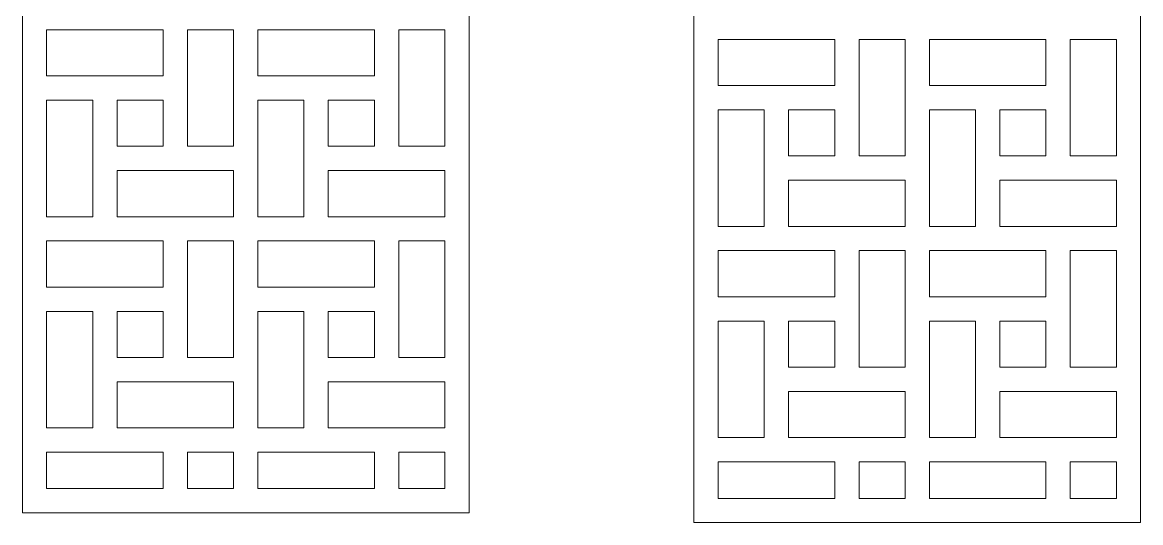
# Model space of a CAD drawing. Header units: centimetres. Extents: x -27.5 to -17.8, y -9.5 to 9.6.
# Drawn here: x -27.5 to -17.83, y -9.5 to -5.18 of the extents above; entities that cross this region are included whole.
import ezdxf

# ---------------------------------------------------------------- set-up
doc = ezdxf.new("R2010")
doc.units = ezdxf.units.CM
doc.header["$MEASUREMENT"] = 0
doc.layers.add('layer 1', color=7, linetype='Continuous')

msp = doc.modelspace()

# ---------------------------------------------------------------- linework, layer by layer
at = {"layer": 'layer 1', "color": 250, "lineweight": 9}
for points, knots in [([(-27.5, 9.5837), (-27.5, 9.5837), (-23.63701, 9.5837), (-23.63701, 9.5837), (-23.63701, 9.5837), (-23.63701, 9.5837), (-23.63701, -9.41629), (-23.63701, -9.41629), (-23.63701, -9.41629), (-23.63701, -9.41629), (-27.5, -9.41629), (-27.5, -9.41629), (-27.5, -9.41629), (-27.5, -9.41629), (-27.5, 9.5837), (-27.5, 9.5837)], [0, 0, 0, 0, 0.2, 0.2, 0.2, 0.2, 0.4, 0.4, 0.4, 0.4, 0.6, 0.6, 0.6, 0.6, 1, 1, 1, 1]), ([(-26.28233, -5.6373), (-26.28233, -5.6373), (-26.28233, -5.6373), (-26.28233, -5.6373), (-26.28233, -5.6373), (-26.28233, -5.6373), (-26.28233, -5.2384), (-26.28233, -5.2384), (-26.28233, -5.2384), (-26.28233, -5.2384), (-27.29007, -5.2384), (-27.29007, -5.2384), (-27.29007, -5.2384), (-27.29007, -5.2384), (-27.29007, -5.6373), (-27.29007, -5.6373), (-27.29007, -5.6373), (-26.95415, -5.6373), (-26.61824, -5.6373), (-26.28233, -5.6373)], [0, 0, 0, 0, 0.1666667, 0.1666667, 0.1666667, 0.1666667, 0.3333333, 0.3333333, 0.3333333, 0.3333333, 0.5, 0.5, 0.5, 0.5, 0.6666667, 0.6666667, 0.6666667, 0.6666667, 1, 1, 1, 1]), ([(-26.07239, -5.2384), (-26.07239, -5.2384), (-26.07239, -5.2384), (-26.07239, -5.2384), (-26.07239, -5.2384), (-26.07239, -5.57431), (-26.07239, -5.91021), (-26.07239, -6.24614), (-26.07239, -6.24614), (-26.07239, -6.24614), (-25.67349, -6.24614), (-25.67349, -6.24614), (-25.67349, -6.24614), (-25.67349, -6.24614), (-25.67349, -5.2384), (-25.67349, -5.2384), (-25.67349, -5.2384), (-25.67349, -5.2384), (-26.07239, -5.2384), (-26.07239, -5.2384)], [0, 0, 0, 0, 0.1666667, 0.1666667, 0.1666667, 0.1666667, 0.3333333, 0.3333333, 0.3333333, 0.3333333, 0.5, 0.5, 0.5, 0.5, 0.6666667, 0.6666667, 0.6666667, 0.6666667, 1, 1, 1, 1]), ([(-24.45581, -5.6373), (-24.45581, -5.6373), (-24.45581, -5.6373), (-24.45581, -5.6373), (-24.45581, -5.6373), (-24.45581, -5.6373), (-24.45581, -5.2384), (-24.45581, -5.2384), (-24.45581, -5.2384), (-24.45581, -5.2384), (-25.46352, -5.2384), (-25.46352, -5.2384), (-25.46352, -5.2384), (-25.46352, -5.2384), (-25.46352, -5.6373), (-25.46352, -5.6373), (-25.46352, -5.6373), (-25.12764, -5.6373), (-24.79173, -5.6373), (-24.45581, -5.6373)], [0, 0, 0, 0, 0.1666667, 0.1666667, 0.1666667, 0.1666667, 0.3333333, 0.3333333, 0.3333333, 0.3333333, 0.5, 0.5, 0.5, 0.5, 0.6666667, 0.6666667, 0.6666667, 0.6666667, 1, 1, 1, 1]), ([(-24.24584, -5.2384), (-24.24584, -5.2384), (-24.24584, -5.2384), (-24.24584, -5.2384), (-24.24584, -5.2384), (-24.24584, -5.57431), (-24.24584, -5.91021), (-24.24584, -6.24614), (-24.24584, -6.24614), (-24.24584, -6.24614), (-23.84697, -6.24614), (-23.84697, -6.24614), (-23.84697, -6.24614), (-23.84697, -6.24614), (-23.84697, -5.2384), (-23.84697, -5.2384), (-23.84697, -5.2384), (-23.84697, -5.2384), (-24.24584, -5.2384), (-24.24584, -5.2384)], [0, 0, 0, 0, 0.1666667, 0.1666667, 0.1666667, 0.1666667, 0.3333333, 0.3333333, 0.3333333, 0.3333333, 0.5, 0.5, 0.5, 0.5, 0.6666667, 0.6666667, 0.6666667, 0.6666667, 1, 1, 1, 1]), ([(-26.89117, -6.85498), (-26.89117, -6.85498), (-26.89117, -6.85498), (-26.89117, -6.85498), (-26.89117, -6.85498), (-26.89117, -6.51906), (-26.89117, -6.18315), (-26.89117, -5.84724), (-26.89117, -5.84724), (-26.89117, -5.84724), (-27.29007, -5.84724), (-27.29007, -5.84724), (-27.29007, -5.84724), (-27.29007, -5.84724), (-27.29007, -6.85498), (-27.29007, -6.85498), (-27.29007, -6.85498), (-27.29007, -6.85498), (-26.89117, -6.85498), (-26.89117, -6.85498)], [0, 0, 0, 0, 0.1666667, 0.1666667, 0.1666667, 0.1666667, 0.3333333, 0.3333333, 0.3333333, 0.3333333, 0.5, 0.5, 0.5, 0.5, 0.6666667, 0.6666667, 0.6666667, 0.6666667, 1, 1, 1, 1]), ([(-26.68123, -5.84724), (-26.68123, -5.84724), (-26.68123, -5.84724), (-26.68123, -5.84724), (-26.68123, -5.84724), (-26.68123, -5.84724), (-26.28233, -5.84724), (-26.28233, -5.84724), (-26.28233, -5.84724), (-26.28233, -5.84724), (-26.28233, -6.24614), (-26.28233, -6.24614), (-26.28233, -6.24614), (-26.28233, -6.24614), (-26.68123, -6.24614), (-26.68123, -6.24614), (-26.68123, -6.24614), (-26.68123, -6.24614), (-26.68123, -5.84724), (-26.68123, -5.84724)], [0, 0, 0, 0, 0.1666667, 0.1666667, 0.1666667, 0.1666667, 0.3333333, 0.3333333, 0.3333333, 0.3333333, 0.5, 0.5, 0.5, 0.5, 0.6666667, 0.6666667, 0.6666667, 0.6666667, 1, 1, 1, 1]), ([(-25.06465, -6.85498), (-25.06465, -6.85498), (-25.06465, -6.85498), (-25.06465, -6.85498), (-25.06465, -6.85498), (-25.06465, -6.51906), (-25.06465, -6.18315), (-25.06465, -5.84724), (-25.06465, -5.84724), (-25.06465, -5.84724), (-25.46352, -5.84724), (-25.46352, -5.84724), (-25.46352, -5.84724), (-25.46352, -5.84724), (-25.46352, -6.85498), (-25.46352, -6.85498), (-25.46352, -6.85498), (-25.46352, -6.85498), (-25.06465, -6.85498), (-25.06465, -6.85498)], [0, 0, 0, 0, 0.1666667, 0.1666667, 0.1666667, 0.1666667, 0.3333333, 0.3333333, 0.3333333, 0.3333333, 0.5, 0.5, 0.5, 0.5, 0.6666667, 0.6666667, 0.6666667, 0.6666667, 1, 1, 1, 1]), ([(-24.85468, -5.84724), (-24.85468, -5.84724), (-24.85468, -5.84724), (-24.85468, -5.84724), (-24.85468, -5.84724), (-24.85468, -5.84724), (-24.45581, -5.84724), (-24.45581, -5.84724), (-24.45581, -5.84724), (-24.45581, -5.84724), (-24.45581, -6.24614), (-24.45581, -6.24614), (-24.45581, -6.24614), (-24.45581, -6.24614), (-24.85468, -6.24614), (-24.85468, -6.24614), (-24.85468, -6.24614), (-24.85468, -6.24614), (-24.85468, -5.84724), (-24.85468, -5.84724)], [0, 0, 0, 0, 0.1666667, 0.1666667, 0.1666667, 0.1666667, 0.3333333, 0.3333333, 0.3333333, 0.3333333, 0.5, 0.5, 0.5, 0.5, 0.6666667, 0.6666667, 0.6666667, 0.6666667, 1, 1, 1, 1]), ([(-25.67349, -6.45607), (-25.67349, -6.45607), (-25.67349, -6.45607), (-25.67349, -6.45607), (-25.67349, -6.45607), (-25.67349, -6.45607), (-26.68123, -6.45607), (-26.68123, -6.45607), (-26.68123, -6.45607), (-26.68123, -6.45607), (-26.68123, -6.85498), (-26.68123, -6.85498), (-26.68123, -6.85498), (-26.68123, -6.85498), (-25.67349, -6.85498), (-25.67349, -6.85498), (-25.67349, -6.85498), (-25.67349, -6.85498), (-25.67349, -6.45607), (-25.67349, -6.45607)], [0, 0, 0, 0, 0.1666667, 0.1666667, 0.1666667, 0.1666667, 0.3333333, 0.3333333, 0.3333333, 0.3333333, 0.5, 0.5, 0.5, 0.5, 0.6666667, 0.6666667, 0.6666667, 0.6666667, 1, 1, 1, 1]), ([(-23.84697, -6.45607), (-23.84697, -6.45607), (-23.84697, -6.45607), (-23.84697, -6.45607), (-23.84697, -6.45607), (-23.84697, -6.45607), (-24.85468, -6.45607), (-24.85468, -6.45607), (-24.85468, -6.45607), (-24.85468, -6.45607), (-24.85468, -6.85498), (-24.85468, -6.85498), (-24.85468, -6.85498), (-24.85468, -6.85498), (-23.84697, -6.85498), (-23.84697, -6.85498), (-23.84697, -6.85498), (-23.84697, -6.85498), (-23.84697, -6.45607), (-23.84697, -6.45607)], [0, 0, 0, 0, 0.1666667, 0.1666667, 0.1666667, 0.1666667, 0.3333333, 0.3333333, 0.3333333, 0.3333333, 0.5, 0.5, 0.5, 0.5, 0.6666667, 0.6666667, 0.6666667, 0.6666667, 1, 1, 1, 1]), ([(-26.28233, -7.46381), (-26.28233, -7.46381), (-26.28233, -7.46381), (-26.28233, -7.46381), (-26.28233, -7.46381), (-26.28233, -7.46381), (-26.28233, -7.06491), (-26.28233, -7.06491), (-26.28233, -7.06491), (-26.28233, -7.06491), (-27.29007, -7.06491), (-27.29007, -7.06491), (-27.29007, -7.06491), (-27.29007, -7.06491), (-27.29007, -7.46381), (-27.29007, -7.46381), (-27.29007, -7.46381), (-26.95415, -7.46381), (-26.61824, -7.46381), (-26.28233, -7.46381)], [0, 0, 0, 0, 0.1666667, 0.1666667, 0.1666667, 0.1666667, 0.3333333, 0.3333333, 0.3333333, 0.3333333, 0.5, 0.5, 0.5, 0.5, 0.6666667, 0.6666667, 0.6666667, 0.6666667, 1, 1, 1, 1]), ([(-26.07239, -7.06491), (-26.07239, -7.06491), (-26.07239, -7.06491), (-26.07239, -7.06491), (-26.07239, -7.06491), (-26.07239, -7.40083), (-26.07239, -7.73672), (-26.07239, -8.07265), (-26.07239, -8.07265), (-26.07239, -8.07265), (-25.67349, -8.07265), (-25.67349, -8.07265), (-25.67349, -8.07265), (-25.67349, -8.07265), (-25.67349, -7.06491), (-25.67349, -7.06491), (-25.67349, -7.06491), (-25.67349, -7.06491), (-26.07239, -7.06491), (-26.07239, -7.06491)], [0, 0, 0, 0, 0.1666667, 0.1666667, 0.1666667, 0.1666667, 0.3333333, 0.3333333, 0.3333333, 0.3333333, 0.5, 0.5, 0.5, 0.5, 0.6666667, 0.6666667, 0.6666667, 0.6666667, 1, 1, 1, 1]), ([(-24.45581, -7.46381), (-24.45581, -7.46381), (-24.45581, -7.46381), (-24.45581, -7.46381), (-24.45581, -7.46381), (-24.45581, -7.46381), (-24.45581, -7.06491), (-24.45581, -7.06491), (-24.45581, -7.06491), (-24.45581, -7.06491), (-25.46352, -7.06491), (-25.46352, -7.06491), (-25.46352, -7.06491), (-25.46352, -7.06491), (-25.46352, -7.46381), (-25.46352, -7.46381), (-25.46352, -7.46381), (-25.12764, -7.46381), (-24.79173, -7.46381), (-24.45581, -7.46381)], [0, 0, 0, 0, 0.1666667, 0.1666667, 0.1666667, 0.1666667, 0.3333333, 0.3333333, 0.3333333, 0.3333333, 0.5, 0.5, 0.5, 0.5, 0.6666667, 0.6666667, 0.6666667, 0.6666667, 1, 1, 1, 1]), ([(-24.24584, -7.06491), (-24.24584, -7.06491), (-24.24584, -7.06491), (-24.24584, -7.06491), (-24.24584, -7.06491), (-24.24584, -7.40083), (-24.24584, -7.73672), (-24.24584, -8.07265), (-24.24584, -8.07265), (-24.24584, -8.07265), (-23.84697, -8.07265), (-23.84697, -8.07265), (-23.84697, -8.07265), (-23.84697, -8.07265), (-23.84697, -7.06491), (-23.84697, -7.06491), (-23.84697, -7.06491), (-23.84697, -7.06491), (-24.24584, -7.06491), (-24.24584, -7.06491)], [0, 0, 0, 0, 0.1666667, 0.1666667, 0.1666667, 0.1666667, 0.3333333, 0.3333333, 0.3333333, 0.3333333, 0.5, 0.5, 0.5, 0.5, 0.6666667, 0.6666667, 0.6666667, 0.6666667, 1, 1, 1, 1]), ([(-26.89117, -8.6815), (-26.89117, -8.6815), (-26.89117, -8.6815), (-26.89117, -8.6815), (-26.89117, -8.6815), (-26.89117, -8.34557), (-26.89117, -8.00967), (-26.89117, -7.67375), (-26.89117, -7.67375), (-26.89117, -7.67375), (-27.29007, -7.67375), (-27.29007, -7.67375), (-27.29007, -7.67375), (-27.29007, -7.67375), (-27.29007, -8.6815), (-27.29007, -8.6815), (-27.29007, -8.6815), (-27.29007, -8.6815), (-26.89117, -8.6815), (-26.89117, -8.6815)], [0, 0, 0, 0, 0.1666667, 0.1666667, 0.1666667, 0.1666667, 0.3333333, 0.3333333, 0.3333333, 0.3333333, 0.5, 0.5, 0.5, 0.5, 0.6666667, 0.6666667, 0.6666667, 0.6666667, 1, 1, 1, 1]), ([(-26.68123, -7.67375), (-26.68123, -7.67375), (-26.68123, -7.67375), (-26.68123, -7.67375), (-26.68123, -7.67375), (-26.68123, -7.67375), (-26.28233, -7.67375), (-26.28233, -7.67375), (-26.28233, -7.67375), (-26.28233, -7.67375), (-26.28233, -8.07265), (-26.28233, -8.07265), (-26.28233, -8.07265), (-26.28233, -8.07265), (-26.68123, -8.07265), (-26.68123, -8.07265), (-26.68123, -8.07265), (-26.68123, -8.07265), (-26.68123, -7.67375), (-26.68123, -7.67375)], [0, 0, 0, 0, 0.1666667, 0.1666667, 0.1666667, 0.1666667, 0.3333333, 0.3333333, 0.3333333, 0.3333333, 0.5, 0.5, 0.5, 0.5, 0.6666667, 0.6666667, 0.6666667, 0.6666667, 1, 1, 1, 1]), ([(-25.06465, -8.6815), (-25.06465, -8.6815), (-25.06465, -8.6815), (-25.06465, -8.6815), (-25.06465, -8.6815), (-25.06465, -8.34557), (-25.06465, -8.00967), (-25.06465, -7.67375), (-25.06465, -7.67375), (-25.06465, -7.67375), (-25.46352, -7.67375), (-25.46352, -7.67375), (-25.46352, -7.67375), (-25.46352, -7.67375), (-25.46352, -8.6815), (-25.46352, -8.6815), (-25.46352, -8.6815), (-25.46352, -8.6815), (-25.06465, -8.6815), (-25.06465, -8.6815)], [0, 0, 0, 0, 0.1666667, 0.1666667, 0.1666667, 0.1666667, 0.3333333, 0.3333333, 0.3333333, 0.3333333, 0.5, 0.5, 0.5, 0.5, 0.6666667, 0.6666667, 0.6666667, 0.6666667, 1, 1, 1, 1]), ([(-24.85468, -7.67375), (-24.85468, -7.67375), (-24.85468, -7.67375), (-24.85468, -7.67375), (-24.85468, -7.67375), (-24.85468, -7.67375), (-24.45581, -7.67375), (-24.45581, -7.67375), (-24.45581, -7.67375), (-24.45581, -7.67375), (-24.45581, -8.07265), (-24.45581, -8.07265), (-24.45581, -8.07265), (-24.45581, -8.07265), (-24.85468, -8.07265), (-24.85468, -8.07265), (-24.85468, -8.07265), (-24.85468, -8.07265), (-24.85468, -7.67375), (-24.85468, -7.67375)], [0, 0, 0, 0, 0.1666667, 0.1666667, 0.1666667, 0.1666667, 0.3333333, 0.3333333, 0.3333333, 0.3333333, 0.5, 0.5, 0.5, 0.5, 0.6666667, 0.6666667, 0.6666667, 0.6666667, 1, 1, 1, 1]), ([(-25.67349, -8.2826), (-25.67349, -8.2826), (-25.67349, -8.2826), (-25.67349, -8.2826), (-25.67349, -8.2826), (-25.67349, -8.2826), (-26.68123, -8.2826), (-26.68123, -8.2826), (-26.68123, -8.2826), (-26.68123, -8.2826), (-26.68123, -8.6815), (-26.68123, -8.6815), (-26.68123, -8.6815), (-26.68123, -8.6815), (-25.67349, -8.6815), (-25.67349, -8.6815), (-25.67349, -8.6815), (-25.67349, -8.6815), (-25.67349, -8.2826), (-25.67349, -8.2826)], [0, 0, 0, 0, 0.1666667, 0.1666667, 0.1666667, 0.1666667, 0.3333333, 0.3333333, 0.3333333, 0.3333333, 0.5, 0.5, 0.5, 0.5, 0.6666667, 0.6666667, 0.6666667, 0.6666667, 1, 1, 1, 1]), ([(-23.84697, -8.2826), (-23.84697, -8.2826), (-23.84697, -8.2826), (-23.84697, -8.2826), (-23.84697, -8.2826), (-23.84697, -8.2826), (-24.85468, -8.2826), (-24.85468, -8.2826), (-24.85468, -8.2826), (-24.85468, -8.2826), (-24.85468, -8.6815), (-24.85468, -8.6815), (-24.85468, -8.6815), (-24.85468, -8.6815), (-23.84697, -8.6815), (-23.84697, -8.6815), (-23.84697, -8.6815), (-23.84697, -8.6815), (-23.84697, -8.2826), (-23.84697, -8.2826)], [0, 0, 0, 0, 0.1666667, 0.1666667, 0.1666667, 0.1666667, 0.3333333, 0.3333333, 0.3333333, 0.3333333, 0.5, 0.5, 0.5, 0.5, 0.6666667, 0.6666667, 0.6666667, 0.6666667, 1, 1, 1, 1]), ([(-26.28233, -9.20636), (-26.28233, -9.20636), (-26.28233, -9.20636), (-26.28233, -9.20636), (-26.28233, -9.20636), (-26.28233, -9.20636), (-27.29007, -9.20636), (-27.29007, -9.20636), (-27.29007, -9.20636), (-27.29007, -9.20636), (-27.29007, -8.89144), (-27.29007, -8.89144), (-27.29007, -8.89144), (-27.29007, -8.89144), (-26.28233, -8.89144), (-26.28233, -8.89144), (-26.28233, -8.89144), (-26.28233, -8.89144), (-26.28233, -9.20636), (-26.28233, -9.20636)], [0, 0, 0, 0, 0.1666667, 0.1666667, 0.1666667, 0.1666667, 0.3333333, 0.3333333, 0.3333333, 0.3333333, 0.5, 0.5, 0.5, 0.5, 0.6666667, 0.6666667, 0.6666667, 0.6666667, 1, 1, 1, 1]), ([(-25.67349, -9.20636), (-25.67349, -9.20636), (-25.67349, -9.20636), (-25.67349, -9.20636), (-25.67349, -9.20636), (-25.67349, -9.20636), (-26.07239, -9.20636), (-26.07239, -9.20636), (-26.07239, -9.20636), (-26.07239, -9.10139), (-26.07239, -8.99641), (-26.07239, -8.89144), (-26.07239, -8.89144), (-26.07239, -8.89144), (-25.67349, -8.89144), (-25.67349, -8.89144), (-25.67349, -8.89144), (-25.67349, -8.89144), (-25.67349, -9.20636), (-25.67349, -9.20636)], [0, 0, 0, 0, 0.1666667, 0.1666667, 0.1666667, 0.1666667, 0.3333333, 0.3333333, 0.3333333, 0.3333333, 0.5, 0.5, 0.5, 0.5, 0.6666667, 0.6666667, 0.6666667, 0.6666667, 1, 1, 1, 1]), ([(-24.45581, -9.20636), (-24.45581, -9.20636), (-24.45581, -9.20636), (-24.45581, -9.20636), (-24.45581, -9.20636), (-24.45581, -9.20636), (-25.46352, -9.20636), (-25.46352, -9.20636), (-25.46352, -9.20636), (-25.46352, -9.20636), (-25.46352, -8.89144), (-25.46352, -8.89144), (-25.46352, -8.89144), (-25.46352, -8.89144), (-24.45581, -8.89144), (-24.45581, -8.89144), (-24.45581, -8.89144), (-24.45581, -8.89144), (-24.45581, -9.20636), (-24.45581, -9.20636)], [0, 0, 0, 0, 0.1666667, 0.1666667, 0.1666667, 0.1666667, 0.3333333, 0.3333333, 0.3333333, 0.3333333, 0.5, 0.5, 0.5, 0.5, 0.6666667, 0.6666667, 0.6666667, 0.6666667, 1, 1, 1, 1]), ([(-23.84697, -9.20636), (-23.84697, -9.20636), (-23.84697, -9.20636), (-23.84697, -9.20636), (-23.84697, -9.20636), (-23.84697, -9.20636), (-24.24584, -9.20636), (-24.24584, -9.20636), (-24.24584, -9.20636), (-24.24584, -9.10139), (-24.24584, -8.99641), (-24.24584, -8.89144), (-24.24584, -8.89144), (-24.24584, -8.89144), (-23.84697, -8.89144), (-23.84697, -8.89144), (-23.84697, -8.89144), (-23.84697, -8.89144), (-23.84697, -9.20636), (-23.84697, -9.20636)], [0, 0, 0, 0, 0.1666667, 0.1666667, 0.1666667, 0.1666667, 0.3333333, 0.3333333, 0.3333333, 0.3333333, 0.5, 0.5, 0.5, 0.5, 0.6666667, 0.6666667, 0.6666667, 0.6666667, 1, 1, 1, 1])]:
    msp.add_open_spline(points, degree=3, knots=knots, dxfattribs=at)
at = {"layer": 'layer 1', "color": 7, "lineweight": 9}
for points, knots in [([(-21.69292, 9.5), (-21.69292, 9.5), (-17.82993, 9.5), (-17.82993, 9.5), (-17.82993, 9.5), (-17.82993, 9.5), (-17.82993, -9.49999), (-17.82993, -9.49999), (-17.82993, -9.49999), (-17.82993, -9.49999), (-21.69292, -9.49999), (-21.69292, -9.49999), (-21.69292, -9.49999), (-21.69292, -9.49999), (-21.69292, 9.5), (-21.69292, 9.5)], [0, 0, 0, 0, 0.2, 0.2, 0.2, 0.2, 0.4, 0.4, 0.4, 0.4, 0.6, 0.6, 0.6, 0.6, 1, 1, 1, 1]), ([(-20.47525, -5.721), (-20.47525, -5.721), (-20.47525, -5.721), (-20.47525, -5.721), (-20.47525, -5.721), (-20.47525, -5.721), (-20.47525, -5.3221), (-20.47525, -5.3221), (-20.47525, -5.3221), (-20.47525, -5.3221), (-21.48299, -5.3221), (-21.48299, -5.3221), (-21.48299, -5.3221), (-21.48299, -5.3221), (-21.48299, -5.721), (-21.48299, -5.721), (-21.48299, -5.721), (-21.14707, -5.721), (-20.81116, -5.721), (-20.47525, -5.721)], [0, 0, 0, 0, 0.1666667, 0.1666667, 0.1666667, 0.1666667, 0.3333333, 0.3333333, 0.3333333, 0.3333333, 0.5, 0.5, 0.5, 0.5, 0.6666667, 0.6666667, 0.6666667, 0.6666667, 1, 1, 1, 1]), ([(-20.26531, -5.3221), (-20.26531, -5.3221), (-20.26531, -5.3221), (-20.26531, -5.3221), (-20.26531, -5.3221), (-20.26531, -5.65801), (-20.26531, -5.99391), (-20.26531, -6.32984), (-20.26531, -6.32984), (-20.26531, -6.32984), (-19.86641, -6.32984), (-19.86641, -6.32984), (-19.86641, -6.32984), (-19.86641, -6.32984), (-19.86641, -5.3221), (-19.86641, -5.3221), (-19.86641, -5.3221), (-19.86641, -5.3221), (-20.26531, -5.3221), (-20.26531, -5.3221)], [0, 0, 0, 0, 0.1666667, 0.1666667, 0.1666667, 0.1666667, 0.3333333, 0.3333333, 0.3333333, 0.3333333, 0.5, 0.5, 0.5, 0.5, 0.6666667, 0.6666667, 0.6666667, 0.6666667, 1, 1, 1, 1]), ([(-18.64873, -5.721), (-18.64873, -5.721), (-18.64873, -5.721), (-18.64873, -5.721), (-18.64873, -5.721), (-18.64873, -5.721), (-18.64873, -5.3221), (-18.64873, -5.3221), (-18.64873, -5.3221), (-18.64873, -5.3221), (-19.65644, -5.3221), (-19.65644, -5.3221), (-19.65644, -5.3221), (-19.65644, -5.3221), (-19.65644, -5.721), (-19.65644, -5.721), (-19.65644, -5.721), (-19.32056, -5.721), (-18.98465, -5.721), (-18.64873, -5.721)], [0, 0, 0, 0, 0.1666667, 0.1666667, 0.1666667, 0.1666667, 0.3333333, 0.3333333, 0.3333333, 0.3333333, 0.5, 0.5, 0.5, 0.5, 0.6666667, 0.6666667, 0.6666667, 0.6666667, 1, 1, 1, 1]), ([(-18.43876, -5.3221), (-18.43876, -5.3221), (-18.43876, -5.3221), (-18.43876, -5.3221), (-18.43876, -5.3221), (-18.43876, -5.65801), (-18.43876, -5.99391), (-18.43876, -6.32984), (-18.43876, -6.32984), (-18.43876, -6.32984), (-18.03989, -6.32984), (-18.03989, -6.32984), (-18.03989, -6.32984), (-18.03989, -6.32984), (-18.03989, -5.3221), (-18.03989, -5.3221), (-18.03989, -5.3221), (-18.03989, -5.3221), (-18.43876, -5.3221), (-18.43876, -5.3221)], [0, 0, 0, 0, 0.1666667, 0.1666667, 0.1666667, 0.1666667, 0.3333333, 0.3333333, 0.3333333, 0.3333333, 0.5, 0.5, 0.5, 0.5, 0.6666667, 0.6666667, 0.6666667, 0.6666667, 1, 1, 1, 1]), ([(-21.08409, -6.93868), (-21.08409, -6.93868), (-21.08409, -6.93868), (-21.08409, -6.93868), (-21.08409, -6.93868), (-21.08409, -6.60276), (-21.08409, -6.26685), (-21.08409, -5.93094), (-21.08409, -5.93094), (-21.08409, -5.93094), (-21.48299, -5.93094), (-21.48299, -5.93094), (-21.48299, -5.93094), (-21.48299, -5.93094), (-21.48299, -6.93868), (-21.48299, -6.93868), (-21.48299, -6.93868), (-21.48299, -6.93868), (-21.08409, -6.93868), (-21.08409, -6.93868)], [0, 0, 0, 0, 0.1666667, 0.1666667, 0.1666667, 0.1666667, 0.3333333, 0.3333333, 0.3333333, 0.3333333, 0.5, 0.5, 0.5, 0.5, 0.6666667, 0.6666667, 0.6666667, 0.6666667, 1, 1, 1, 1]), ([(-20.87415, -5.93094), (-20.87415, -5.93094), (-20.87415, -5.93094), (-20.87415, -5.93094), (-20.87415, -5.93094), (-20.87415, -5.93094), (-20.47525, -5.93094), (-20.47525, -5.93094), (-20.47525, -5.93094), (-20.47525, -5.93094), (-20.47525, -6.32984), (-20.47525, -6.32984), (-20.47525, -6.32984), (-20.47525, -6.32984), (-20.87415, -6.32984), (-20.87415, -6.32984), (-20.87415, -6.32984), (-20.87415, -6.32984), (-20.87415, -5.93094), (-20.87415, -5.93094)], [0, 0, 0, 0, 0.1666667, 0.1666667, 0.1666667, 0.1666667, 0.3333333, 0.3333333, 0.3333333, 0.3333333, 0.5, 0.5, 0.5, 0.5, 0.6666667, 0.6666667, 0.6666667, 0.6666667, 1, 1, 1, 1]), ([(-19.25757, -6.93868), (-19.25757, -6.93868), (-19.25757, -6.93868), (-19.25757, -6.93868), (-19.25757, -6.93868), (-19.25757, -6.60276), (-19.25757, -6.26685), (-19.25757, -5.93094), (-19.25757, -5.93094), (-19.25757, -5.93094), (-19.65644, -5.93094), (-19.65644, -5.93094), (-19.65644, -5.93094), (-19.65644, -5.93094), (-19.65644, -6.93868), (-19.65644, -6.93868), (-19.65644, -6.93868), (-19.65644, -6.93868), (-19.25757, -6.93868), (-19.25757, -6.93868)], [0, 0, 0, 0, 0.1666667, 0.1666667, 0.1666667, 0.1666667, 0.3333333, 0.3333333, 0.3333333, 0.3333333, 0.5, 0.5, 0.5, 0.5, 0.6666667, 0.6666667, 0.6666667, 0.6666667, 1, 1, 1, 1]), ([(-19.0476, -5.93094), (-19.0476, -5.93094), (-19.0476, -5.93094), (-19.0476, -5.93094), (-19.0476, -5.93094), (-19.0476, -5.93094), (-18.64873, -5.93094), (-18.64873, -5.93094), (-18.64873, -5.93094), (-18.64873, -5.93094), (-18.64873, -6.32984), (-18.64873, -6.32984), (-18.64873, -6.32984), (-18.64873, -6.32984), (-19.0476, -6.32984), (-19.0476, -6.32984), (-19.0476, -6.32984), (-19.0476, -6.32984), (-19.0476, -5.93094), (-19.0476, -5.93094)], [0, 0, 0, 0, 0.1666667, 0.1666667, 0.1666667, 0.1666667, 0.3333333, 0.3333333, 0.3333333, 0.3333333, 0.5, 0.5, 0.5, 0.5, 0.6666667, 0.6666667, 0.6666667, 0.6666667, 1, 1, 1, 1]), ([(-19.86641, -6.53977), (-19.86641, -6.53977), (-19.86641, -6.53977), (-19.86641, -6.53977), (-19.86641, -6.53977), (-19.86641, -6.53977), (-20.87415, -6.53977), (-20.87415, -6.53977), (-20.87415, -6.53977), (-20.87415, -6.53977), (-20.87415, -6.93868), (-20.87415, -6.93868), (-20.87415, -6.93868), (-20.87415, -6.93868), (-19.86641, -6.93868), (-19.86641, -6.93868), (-19.86641, -6.93868), (-19.86641, -6.93868), (-19.86641, -6.53977), (-19.86641, -6.53977)], [0, 0, 0, 0, 0.1666667, 0.1666667, 0.1666667, 0.1666667, 0.3333333, 0.3333333, 0.3333333, 0.3333333, 0.5, 0.5, 0.5, 0.5, 0.6666667, 0.6666667, 0.6666667, 0.6666667, 1, 1, 1, 1]), ([(-18.03989, -6.53977), (-18.03989, -6.53977), (-18.03989, -6.53977), (-18.03989, -6.53977), (-18.03989, -6.53977), (-18.03989, -6.53977), (-19.0476, -6.53977), (-19.0476, -6.53977), (-19.0476, -6.53977), (-19.0476, -6.53977), (-19.0476, -6.93868), (-19.0476, -6.93868), (-19.0476, -6.93868), (-19.0476, -6.93868), (-18.03989, -6.93868), (-18.03989, -6.93868), (-18.03989, -6.93868), (-18.03989, -6.93868), (-18.03989, -6.53977), (-18.03989, -6.53977)], [0, 0, 0, 0, 0.1666667, 0.1666667, 0.1666667, 0.1666667, 0.3333333, 0.3333333, 0.3333333, 0.3333333, 0.5, 0.5, 0.5, 0.5, 0.6666667, 0.6666667, 0.6666667, 0.6666667, 1, 1, 1, 1]), ([(-20.47525, -7.54751), (-20.47525, -7.54751), (-20.47525, -7.54751), (-20.47525, -7.54751), (-20.47525, -7.54751), (-20.47525, -7.54751), (-20.47525, -7.14861), (-20.47525, -7.14861), (-20.47525, -7.14861), (-20.47525, -7.14861), (-21.48299, -7.14861), (-21.48299, -7.14861), (-21.48299, -7.14861), (-21.48299, -7.14861), (-21.48299, -7.54751), (-21.48299, -7.54751), (-21.48299, -7.54751), (-21.14707, -7.54751), (-20.81116, -7.54751), (-20.47525, -7.54751)], [0, 0, 0, 0, 0.1666667, 0.1666667, 0.1666667, 0.1666667, 0.3333333, 0.3333333, 0.3333333, 0.3333333, 0.5, 0.5, 0.5, 0.5, 0.6666667, 0.6666667, 0.6666667, 0.6666667, 1, 1, 1, 1]), ([(-20.26531, -7.14861), (-20.26531, -7.14861), (-20.26531, -7.14861), (-20.26531, -7.14861), (-20.26531, -7.14861), (-20.26531, -7.48453), (-20.26531, -7.82042), (-20.26531, -8.15635), (-20.26531, -8.15635), (-20.26531, -8.15635), (-19.86641, -8.15635), (-19.86641, -8.15635), (-19.86641, -8.15635), (-19.86641, -8.15635), (-19.86641, -7.14861), (-19.86641, -7.14861), (-19.86641, -7.14861), (-19.86641, -7.14861), (-20.26531, -7.14861), (-20.26531, -7.14861)], [0, 0, 0, 0, 0.1666667, 0.1666667, 0.1666667, 0.1666667, 0.3333333, 0.3333333, 0.3333333, 0.3333333, 0.5, 0.5, 0.5, 0.5, 0.6666667, 0.6666667, 0.6666667, 0.6666667, 1, 1, 1, 1]), ([(-18.64873, -7.54751), (-18.64873, -7.54751), (-18.64873, -7.54751), (-18.64873, -7.54751), (-18.64873, -7.54751), (-18.64873, -7.54751), (-18.64873, -7.14861), (-18.64873, -7.14861), (-18.64873, -7.14861), (-18.64873, -7.14861), (-19.65644, -7.14861), (-19.65644, -7.14861), (-19.65644, -7.14861), (-19.65644, -7.14861), (-19.65644, -7.54751), (-19.65644, -7.54751), (-19.65644, -7.54751), (-19.32056, -7.54751), (-18.98465, -7.54751), (-18.64873, -7.54751)], [0, 0, 0, 0, 0.1666667, 0.1666667, 0.1666667, 0.1666667, 0.3333333, 0.3333333, 0.3333333, 0.3333333, 0.5, 0.5, 0.5, 0.5, 0.6666667, 0.6666667, 0.6666667, 0.6666667, 1, 1, 1, 1]), ([(-18.43876, -7.14861), (-18.43876, -7.14861), (-18.43876, -7.14861), (-18.43876, -7.14861), (-18.43876, -7.14861), (-18.43876, -7.48453), (-18.43876, -7.82042), (-18.43876, -8.15635), (-18.43876, -8.15635), (-18.43876, -8.15635), (-18.03989, -8.15635), (-18.03989, -8.15635), (-18.03989, -8.15635), (-18.03989, -8.15635), (-18.03989, -7.14861), (-18.03989, -7.14861), (-18.03989, -7.14861), (-18.03989, -7.14861), (-18.43876, -7.14861), (-18.43876, -7.14861)], [0, 0, 0, 0, 0.1666667, 0.1666667, 0.1666667, 0.1666667, 0.3333333, 0.3333333, 0.3333333, 0.3333333, 0.5, 0.5, 0.5, 0.5, 0.6666667, 0.6666667, 0.6666667, 0.6666667, 1, 1, 1, 1]), ([(-21.08409, -8.7652), (-21.08409, -8.7652), (-21.08409, -8.7652), (-21.08409, -8.7652), (-21.08409, -8.7652), (-21.08409, -8.42927), (-21.08409, -8.09337), (-21.08409, -7.75745), (-21.08409, -7.75745), (-21.08409, -7.75745), (-21.48299, -7.75745), (-21.48299, -7.75745), (-21.48299, -7.75745), (-21.48299, -7.75745), (-21.48299, -8.7652), (-21.48299, -8.7652), (-21.48299, -8.7652), (-21.48299, -8.7652), (-21.08409, -8.7652), (-21.08409, -8.7652)], [0, 0, 0, 0, 0.1666667, 0.1666667, 0.1666667, 0.1666667, 0.3333333, 0.3333333, 0.3333333, 0.3333333, 0.5, 0.5, 0.5, 0.5, 0.6666667, 0.6666667, 0.6666667, 0.6666667, 1, 1, 1, 1]), ([(-20.87415, -7.75745), (-20.87415, -7.75745), (-20.87415, -7.75745), (-20.87415, -7.75745), (-20.87415, -7.75745), (-20.87415, -7.75745), (-20.47525, -7.75745), (-20.47525, -7.75745), (-20.47525, -7.75745), (-20.47525, -7.75745), (-20.47525, -8.15635), (-20.47525, -8.15635), (-20.47525, -8.15635), (-20.47525, -8.15635), (-20.87415, -8.15635), (-20.87415, -8.15635), (-20.87415, -8.15635), (-20.87415, -8.15635), (-20.87415, -7.75745), (-20.87415, -7.75745)], [0, 0, 0, 0, 0.1666667, 0.1666667, 0.1666667, 0.1666667, 0.3333333, 0.3333333, 0.3333333, 0.3333333, 0.5, 0.5, 0.5, 0.5, 0.6666667, 0.6666667, 0.6666667, 0.6666667, 1, 1, 1, 1]), ([(-19.25757, -8.7652), (-19.25757, -8.7652), (-19.25757, -8.7652), (-19.25757, -8.7652), (-19.25757, -8.7652), (-19.25757, -8.42927), (-19.25757, -8.09337), (-19.25757, -7.75745), (-19.25757, -7.75745), (-19.25757, -7.75745), (-19.65644, -7.75745), (-19.65644, -7.75745), (-19.65644, -7.75745), (-19.65644, -7.75745), (-19.65644, -8.7652), (-19.65644, -8.7652), (-19.65644, -8.7652), (-19.65644, -8.7652), (-19.25757, -8.7652), (-19.25757, -8.7652)], [0, 0, 0, 0, 0.1666667, 0.1666667, 0.1666667, 0.1666667, 0.3333333, 0.3333333, 0.3333333, 0.3333333, 0.5, 0.5, 0.5, 0.5, 0.6666667, 0.6666667, 0.6666667, 0.6666667, 1, 1, 1, 1]), ([(-19.0476, -7.75745), (-19.0476, -7.75745), (-19.0476, -7.75745), (-19.0476, -7.75745), (-19.0476, -7.75745), (-19.0476, -7.75745), (-18.64873, -7.75745), (-18.64873, -7.75745), (-18.64873, -7.75745), (-18.64873, -7.75745), (-18.64873, -8.15635), (-18.64873, -8.15635), (-18.64873, -8.15635), (-18.64873, -8.15635), (-19.0476, -8.15635), (-19.0476, -8.15635), (-19.0476, -8.15635), (-19.0476, -8.15635), (-19.0476, -7.75745), (-19.0476, -7.75745)], [0, 0, 0, 0, 0.1666667, 0.1666667, 0.1666667, 0.1666667, 0.3333333, 0.3333333, 0.3333333, 0.3333333, 0.5, 0.5, 0.5, 0.5, 0.6666667, 0.6666667, 0.6666667, 0.6666667, 1, 1, 1, 1]), ([(-19.86641, -8.3663), (-19.86641, -8.3663), (-19.86641, -8.3663), (-19.86641, -8.3663), (-19.86641, -8.3663), (-19.86641, -8.3663), (-20.87415, -8.3663), (-20.87415, -8.3663), (-20.87415, -8.3663), (-20.87415, -8.3663), (-20.87415, -8.7652), (-20.87415, -8.7652), (-20.87415, -8.7652), (-20.87415, -8.7652), (-19.86641, -8.7652), (-19.86641, -8.7652), (-19.86641, -8.7652), (-19.86641, -8.7652), (-19.86641, -8.3663), (-19.86641, -8.3663)], [0, 0, 0, 0, 0.1666667, 0.1666667, 0.1666667, 0.1666667, 0.3333333, 0.3333333, 0.3333333, 0.3333333, 0.5, 0.5, 0.5, 0.5, 0.6666667, 0.6666667, 0.6666667, 0.6666667, 1, 1, 1, 1]), ([(-18.03989, -8.3663), (-18.03989, -8.3663), (-18.03989, -8.3663), (-18.03989, -8.3663), (-18.03989, -8.3663), (-18.03989, -8.3663), (-19.0476, -8.3663), (-19.0476, -8.3663), (-19.0476, -8.3663), (-19.0476, -8.3663), (-19.0476, -8.7652), (-19.0476, -8.7652), (-19.0476, -8.7652), (-19.0476, -8.7652), (-18.03989, -8.7652), (-18.03989, -8.7652), (-18.03989, -8.7652), (-18.03989, -8.7652), (-18.03989, -8.3663), (-18.03989, -8.3663)], [0, 0, 0, 0, 0.1666667, 0.1666667, 0.1666667, 0.1666667, 0.3333333, 0.3333333, 0.3333333, 0.3333333, 0.5, 0.5, 0.5, 0.5, 0.6666667, 0.6666667, 0.6666667, 0.6666667, 1, 1, 1, 1]), ([(-20.47525, -9.29006), (-20.47525, -9.29006), (-20.47525, -9.29006), (-20.47525, -9.29006), (-20.47525, -9.29006), (-20.47525, -9.29006), (-21.48299, -9.29006), (-21.48299, -9.29006), (-21.48299, -9.29006), (-21.48299, -9.29006), (-21.48299, -8.97514), (-21.48299, -8.97514), (-21.48299, -8.97514), (-21.48299, -8.97514), (-20.47525, -8.97514), (-20.47525, -8.97514), (-20.47525, -8.97514), (-20.47525, -8.97514), (-20.47525, -9.29006), (-20.47525, -9.29006)], [0, 0, 0, 0, 0.1666667, 0.1666667, 0.1666667, 0.1666667, 0.3333333, 0.3333333, 0.3333333, 0.3333333, 0.5, 0.5, 0.5, 0.5, 0.6666667, 0.6666667, 0.6666667, 0.6666667, 1, 1, 1, 1]), ([(-19.86641, -9.29006), (-19.86641, -9.29006), (-19.86641, -9.29006), (-19.86641, -9.29006), (-19.86641, -9.29006), (-19.86641, -9.29006), (-20.26531, -9.29006), (-20.26531, -9.29006), (-20.26531, -9.29006), (-20.26531, -9.18509), (-20.26531, -9.08011), (-20.26531, -8.97514), (-20.26531, -8.97514), (-20.26531, -8.97514), (-19.86641, -8.97514), (-19.86641, -8.97514), (-19.86641, -8.97514), (-19.86641, -8.97514), (-19.86641, -9.29006), (-19.86641, -9.29006)], [0, 0, 0, 0, 0.1666667, 0.1666667, 0.1666667, 0.1666667, 0.3333333, 0.3333333, 0.3333333, 0.3333333, 0.5, 0.5, 0.5, 0.5, 0.6666667, 0.6666667, 0.6666667, 0.6666667, 1, 1, 1, 1]), ([(-18.64873, -9.29006), (-18.64873, -9.29006), (-18.64873, -9.29006), (-18.64873, -9.29006), (-18.64873, -9.29006), (-18.64873, -9.29006), (-19.65644, -9.29006), (-19.65644, -9.29006), (-19.65644, -9.29006), (-19.65644, -9.29006), (-19.65644, -8.97514), (-19.65644, -8.97514), (-19.65644, -8.97514), (-19.65644, -8.97514), (-18.64873, -8.97514), (-18.64873, -8.97514), (-18.64873, -8.97514), (-18.64873, -8.97514), (-18.64873, -9.29006), (-18.64873, -9.29006)], [0, 0, 0, 0, 0.1666667, 0.1666667, 0.1666667, 0.1666667, 0.3333333, 0.3333333, 0.3333333, 0.3333333, 0.5, 0.5, 0.5, 0.5, 0.6666667, 0.6666667, 0.6666667, 0.6666667, 1, 1, 1, 1]), ([(-18.03989, -9.29006), (-18.03989, -9.29006), (-18.03989, -9.29006), (-18.03989, -9.29006), (-18.03989, -9.29006), (-18.03989, -9.29006), (-18.43876, -9.29006), (-18.43876, -9.29006), (-18.43876, -9.29006), (-18.43876, -9.18509), (-18.43876, -9.08011), (-18.43876, -8.97514), (-18.43876, -8.97514), (-18.43876, -8.97514), (-18.03989, -8.97514), (-18.03989, -8.97514), (-18.03989, -8.97514), (-18.03989, -8.97514), (-18.03989, -9.29006), (-18.03989, -9.29006)], [0, 0, 0, 0, 0.1666667, 0.1666667, 0.1666667, 0.1666667, 0.3333333, 0.3333333, 0.3333333, 0.3333333, 0.5, 0.5, 0.5, 0.5, 0.6666667, 0.6666667, 0.6666667, 0.6666667, 1, 1, 1, 1])]:
    msp.add_open_spline(points, degree=3, knots=knots, dxfattribs=at)

doc.saveas('drawing.dxf')
